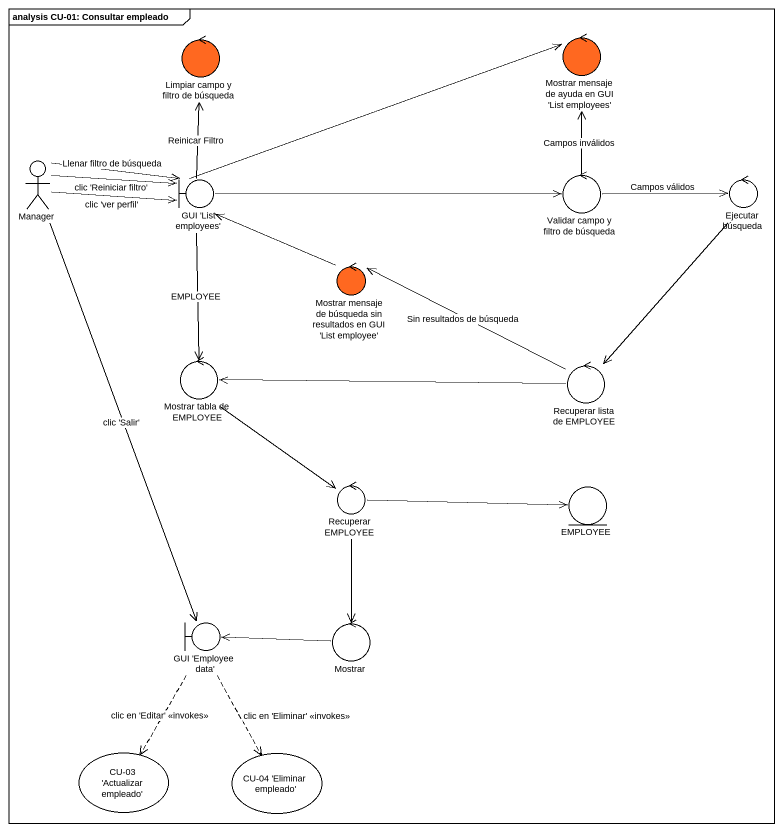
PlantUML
@startuml
mainframe analysis CU-01: Consultar empleado
control "Limpiar campo y filtro de búsqueda" as Limpiar_campo_y_filtro_de #FF6820
control "Mostrar mensaje de ayuda en GUI 'List employees'" as Mostrar_mensaje_de_ayuda_en #FF6820
actor Manager
control "Validar campo y filtro de búsqueda" as Validar_campo_y_filtro_de
boundary "GUI 'List employees'" as GUI_List_employees
control "Ejecutar búsqueda" as Ejecutar_búsqueda
control "Mostrar mensaje de búsqueda sin resultados en GUI 'List employee'" as Mostrar_mensaje_de_búsqueda #FF6820
control "Mostrar tabla de EMPLOYEE" as Mostrar_tabla_de_EMPLOYEE
control "Recuperar lista de EMPLOYEE" as Recuperar_lista_de_EMPLOYEE
control "Recuperar EMPLOYEE" as Recuperar_EMPLOYEE
entity EMPLOYEE
boundary "GUI 'Employee data'" as GUI_Employee_data
control Mostrar
usecase "CU-03 'Actualizar empleado'" as CU_03_Actualizar_empleado
usecase "CU-04 'Eliminar empleado'" as CU_04_Eliminar_empleado
Manager -right-> GUI_List_employees : clic 'Reiniciar filtro'
Manager -right-> GUI_List_employees : Llenar filtro de búsqueda
Manager -right-> GUI_List_employees : clic 'ver perfil'
Manager --> GUI_Employee_data : clic 'Salir'
Validar_campo_y_filtro_de -up-> Mostrar_mensaje_de_ayuda_en : Campos inválidos
Validar_campo_y_filtro_de -right-> Ejecutar_búsqueda : Campos válidos
GUI_List_employees -up-> Limpiar_campo_y_filtro_de : Reinicar Filtro
GUI_List_employees -right-> Mostrar_mensaje_de_ayuda_en
GUI_List_employees -right-> Validar_campo_y_filtro_de
GUI_List_employees --> Mostrar_tabla_de_EMPLOYEE : EMPLOYEE
Ejecutar_búsqueda --> Recuperar_lista_de_EMPLOYEE
Mostrar_mensaje_de_búsqueda -up-> GUI_List_employees
Mostrar_tabla_de_EMPLOYEE --> Recuperar_EMPLOYEE
Recuperar_lista_de_EMPLOYEE -left-> Mostrar_mensaje_de_búsqueda : Sin resultados de búsqueda
Recuperar_lista_de_EMPLOYEE -left-> Mostrar_tabla_de_EMPLOYEE
Recuperar_EMPLOYEE -right-> EMPLOYEE
Recuperar_EMPLOYEE --> Mostrar
GUI_Employee_data ..> CU_03_Actualizar_empleado : clic en 'Editar' <<invokes>>
GUI_Employee_data ..> CU_04_Eliminar_empleado : clic en 'Eliminar' <<invokes>>
Mostrar -left-> GUI_Employee_data
@enduml
